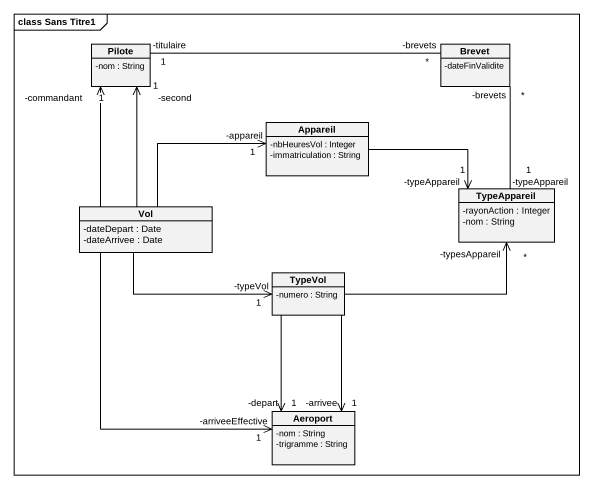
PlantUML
@startuml
mainframe class Sans Titre1
hide circle
hide empty members
skinparam classAttributeIconSize 0
class Pilote {
  -nom : String
}
class Brevet {
  -dateFinValidite
}
class Appareil {
  -nbHeuresVol : Integer
  -immatriculation : String
}
class TypeAppareil {
  -rayonAction : Integer
  -nom : String
}
class Vol {
  -dateDepart : Date
  -dateArrivee : Date
}
class TypeVol {
  -numero : String
}
class Aeroport {
  -nom : String
  -trigramme : String
}
Brevet "-brevets\n*" -left- "-titulaire\n1" Pilote
Brevet "-brevets\n*" -- "1\n-typeAppareil" TypeAppareil
Appareil -right-> "-typeAppareil\n1" TypeAppareil
Vol -up-> "-commandant\n1" Pilote
Vol -up-> "-second\n1" Pilote
Vol -right-> "-appareil\n1" Appareil
Vol -right-> "-typeVol\n1" TypeVol
Vol --> "-arriveeEffective\n1" Aeroport
TypeVol -right-> "-typesAppareil\n*" TypeAppareil
TypeVol --> "-depart\n1" Aeroport
TypeVol --> "-arrivee\n1" Aeroport
@enduml
